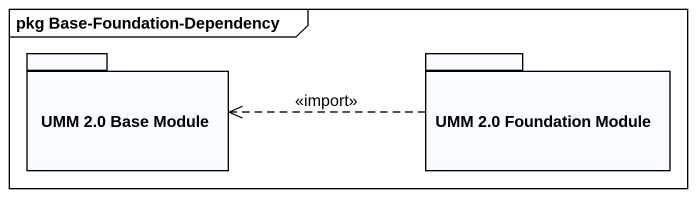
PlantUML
@startuml
mainframe pkg Base-Foundation-Dependency
package "UMM 2.0 Base Module" as UMM_2_0_Base_Module {
}
package "UMM 2.0 Foundation Module" as UMM_2_0_Foundation_Module {
}
UMM_2_0_Foundation_Module .left.> UMM_2_0_Base_Module : <<import>>
@enduml
